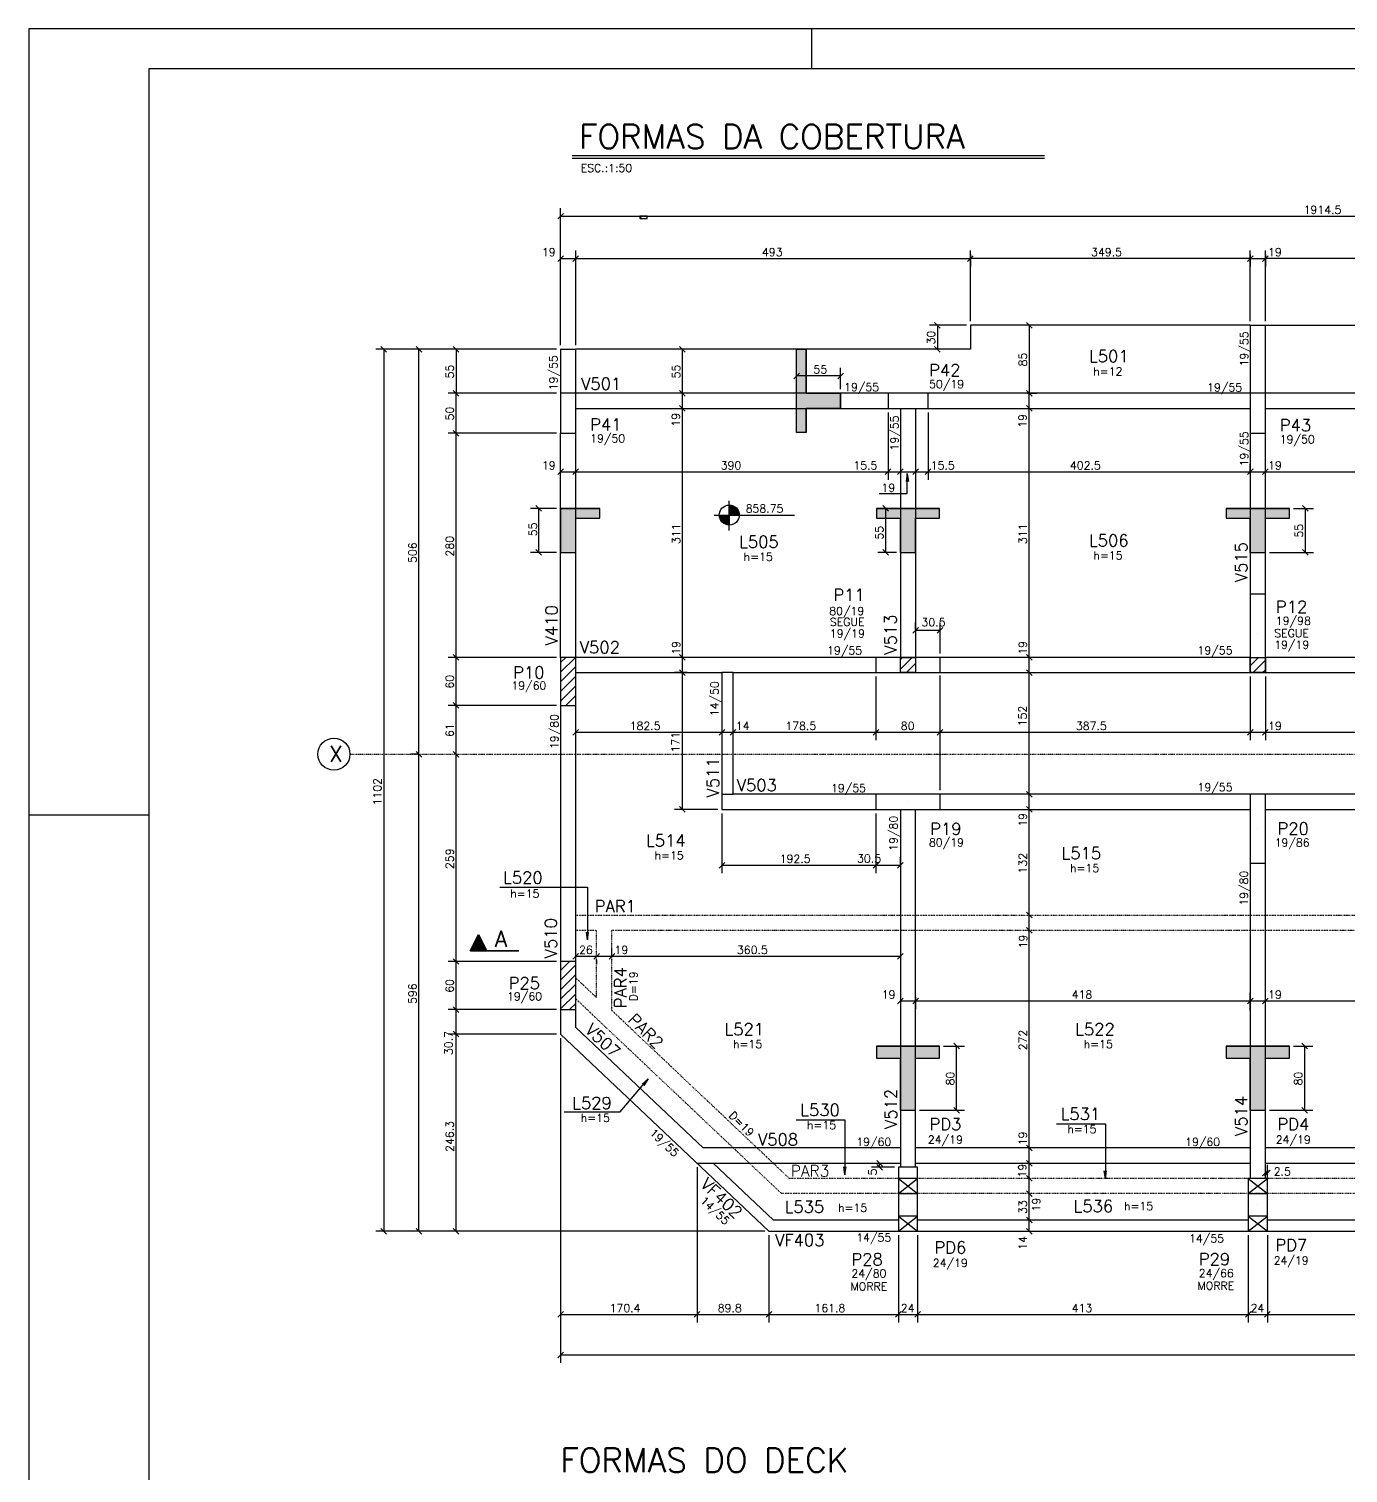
# Model space of a CAD drawing. Extents: x 715 to 5965, y 191 to 4191.
# Drawn here: x 715 to 2363, y 2386 to 4191 of the extents above; entities that cross this region are included whole.
import ezdxf

# ---------------------------------------------------------------- set-up
doc = ezdxf.new("R2010")
doc.units = 0
doc.header["$MEASUREMENT"] = 0
doc.linetypes.add('ESTILO_TQS_0004', pattern=[2, 0.5, -0.4, 0.1, -0.4, 0.1, -0.5])
doc.linetypes.add('ESTILO_TQS_0005', pattern=[0.4, 0.3, -0.1])
for name, color, linetype in [('1', 1, 'CONTINUOUS'), ('2', 2, 'CONTINUOUS'), ('3', 3, 'CONTINUOUS'), ('4', 4, 'CONTINUOUS'), ('6', 6, 'CONTINUOUS'), ('7', 7, 'CONTINUOUS'), ('8', 8, 'CONTINUOUS'), ('9', 9, 'CONTINUOUS')]:
    doc.layers.add(name, color=color, linetype=linetype)
doc.styles.get("Standard").update_dxf_attribs({"font": 'ROMANS.SHX'})

msp = doc.modelspace()

# ---------------------------------------------------------------- linework, layer by layer
at = {"layer": '1', "linetype": 'Continuous'}
msp.add_line((865.349047, 3208.281823), (715.34658, 3208.281823), dxfattribs=at)
for points in [[(715.34658, 190.908516), (5965.096797, 190.910592), (5965.096797, 4190.910592), (715.34658, 4190.908516), (715.34658, 190.908516)], [(1478.706556, 3953.89733), (1487.651232, 3953.89733), (1487.651232, 3956.761088), (1478.706556, 3956.761088), (1478.706556, 3953.89733)]]:
    msp.add_lwpolyline(points, dxfattribs=at)
at = {"layer": '2', "linetype": 'Continuous'}
for p, q in [((1376.074966, 3953.366517), (1383.146034, 3960.437585)), ((1376.074966, 3900.363526), (1383.146034, 3907.434594)), ((1395.074966, 3900.363526), (1402.146034, 3907.434594)), ((1395.074966, 3900.363526), (1402.146034, 3907.434594)), ((1895.146034, 3907.434594), (1888.074966, 3900.363526)), ((2237.574966, 3900.363526), (2244.646034, 3907.434594)), ((2237.574966, 3900.363526), (2244.646034, 3907.434594)), ((2244.646034, 3907.434594), (2237.574966, 3900.363526)), ((2256.574966, 3900.363526), (2263.646034, 3907.434594)), ((2256.574966, 3900.363526), (2263.646034, 3907.434594)), ((2263.646034, 3907.434594), (2256.574966, 3900.363526)), ((1846.831272, 3824.151034), (1853.902339, 3817.079966)), ((1961.469461, 3824.151034), (1968.540529, 3817.079966)), ((1155.116378, 3794.151034), (1162.187446, 3787.079966)), ((1206.205502, 3787.079966), (1199.134434, 3794.151034)), ((1245.498999, 3794.151034), (1252.570067, 3787.079966)), ((1535.362802, 3787.079966), (1528.291734, 3794.151034)), ((1846.831272, 3794.151034), (1853.902339, 3787.079966)), ((1678.003307, 3760.882764), (1670.93224, 3753.811696)), ((1733.003307, 3760.882764), (1725.93224, 3753.811696)), ((1252.570067, 3732.079966), (1245.498999, 3739.151034)), ((1252.570067, 3732.079966), (1245.498999, 3739.151034)), ((1245.498999, 3739.151034), (1252.570067, 3732.079966)), ((1245.498999, 3739.151034), (1252.570067, 3732.079966)), ((1535.362802, 3732.079966), (1528.291734, 3739.151034)), ((1535.362802, 3732.079966), (1528.291734, 3739.151034)), ((1535.362802, 3732.079966), (1528.291734, 3739.151034)), ((1968.540529, 3732.079966), (1961.469461, 3739.151034)), ((1968.540529, 3732.079966), (1961.469461, 3739.151034)), ((1968.540529, 3732.079966), (1961.469461, 3739.151034)), ((1961.469461, 3739.151034), (1968.540529, 3732.079966)), ((1535.362802, 3713.079966), (1528.291734, 3720.151034)), ((1535.362802, 3713.079966), (1528.291734, 3720.151034)), ((1968.540529, 3713.079966), (1961.469461, 3720.151034)), ((1968.540529, 3713.079966), (1961.469461, 3720.151034)), ((1252.570067, 3682.079966), (1245.498999, 3689.151034)), ((1252.570067, 3682.079966), (1245.498999, 3689.151034)), ((1376.074966, 3633.922338), (1383.146034, 3640.993405)), ((1395.074966, 3633.922338), (1402.146034, 3640.993405)), ((1395.074966, 3633.922338), (1402.146034, 3640.993405)), ((1785.074966, 3633.922338), (1792.146034, 3640.993405)), ((1800.574966, 3633.922338), (1807.646034, 3640.993405)), ((1800.574966, 3633.922338), (1807.646034, 3640.993405)), ((1819.574966, 3633.922338), (1826.646034, 3640.993405)), ((1819.574966, 3633.922338), (1826.646034, 3640.993405)), ((1835.074966, 3633.922338), (1842.146034, 3640.993405)), ((2237.574966, 3633.922338), (2244.646034, 3640.993405)), ((2237.574966, 3633.922338), (2244.646034, 3640.993405)), ((2256.574966, 3633.922338), (2263.646034, 3640.993405)), ((2256.574966, 3633.922338), (2263.646034, 3640.993405)), ((1355.732279, 3588.152324), (1348.661211, 3595.223392)), ((1789.324461, 3588.152324), (1782.253393, 3595.223392)), ((2313.51276, 3588.152324), (2306.441693, 3595.223392)), ((1355.732279, 3533.152324), (1348.661211, 3540.223392)), ((1789.324461, 3533.152324), (1782.253393, 3540.223392)), ((2313.51276, 3533.152324), (2306.441693, 3540.223392)), ((1826.646034, 3442.851185), (1819.574966, 3435.780118)), ((1857.146034, 3442.851185), (1850.074966, 3435.780118)), ((2250.6105, 3435.6155), (2250.6105, 3435.6155)), ((1252.570067, 3402.079966), (1245.498999, 3409.151034)), ((1252.570067, 3402.079966), (1245.498999, 3409.151034)), ((1252.570067, 3402.079966), (1245.498999, 3409.151034)), ((1535.362802, 3402.079966), (1528.291734, 3409.151034)), ((1535.362802, 3402.079966), (1528.291734, 3409.151034)), ((1535.362802, 3402.079966), (1528.291734, 3409.151034)), ((1813.6105, 3396.1155), (1813.6105, 3396.1155)), ((1968.540529, 3402.079966), (1961.469461, 3409.151034)), ((1968.540529, 3402.079966), (1961.469461, 3409.151034)), ((1968.540529, 3402.079966), (1961.469461, 3409.151034)), ((1389.1105, 3375.6155), (1389.1105, 3375.6155)), ((1535.362802, 3383.079966), (1528.291734, 3390.151034)), ((1535.362802, 3383.079966), (1528.291734, 3390.151034)), ((1968.540529, 3383.079966), (1961.469461, 3390.151034)), ((1968.540529, 3383.079966), (1961.469461, 3390.151034)), ((1252.570067, 3342.079966), (1245.498999, 3349.151034)), ((1252.570067, 3342.079966), (1245.498999, 3349.151034)), ((1395.074966, 3308.492612), (1402.146034, 3315.563679)), ((1577.574966, 3308.492612), (1584.646034, 3315.563679)), ((1577.574966, 3308.492612), (1584.646034, 3315.563679)), ((1591.574966, 3308.492612), (1598.646034, 3315.563679)), ((1591.574966, 3308.492612), (1598.646034, 3315.563679)), ((1770.074966, 3308.492612), (1777.146034, 3315.563679)), ((1770.074966, 3308.492612), (1777.146034, 3315.563679)), ((1850.074966, 3308.492612), (1857.146034, 3315.563679)), ((1850.074966, 3308.492612), (1857.146034, 3315.563679)), ((2237.574966, 3308.492612), (2244.646034, 3315.563679)), ((2237.574966, 3308.492612), (2244.646034, 3315.563679)), ((2256.574966, 3308.492612), (2263.646034, 3315.563679)), ((2256.574966, 3308.492612), (2263.646034, 3315.563679)), ((1206.205502, 3281.079966), (1199.134434, 3288.151034)), ((1206.205502, 3281.079966), (1199.134434, 3288.151034)), ((1252.570067, 3281.079966), (1245.498999, 3288.151034)), ((1252.570067, 3281.079966), (1245.498999, 3288.151034)), ((1968.540529, 3231.079966), (1961.469461, 3238.151034)), ((1968.540529, 3231.079966), (1961.469461, 3238.151034)), ((1535.362802, 3212.079966), (1528.291734, 3219.151034)), ((1813.6105, 3225.1155), (1813.6105, 3225.1155)), ((1968.540529, 3212.079966), (1961.469461, 3219.151034)), ((1968.540529, 3212.079966), (1961.469461, 3219.151034)), ((1968.540529, 3212.079966), (1961.469461, 3219.151034)), ((2250.6105, 3191.6155), (2250.6105, 3191.6155)), ((1577.574966, 3142.404555), (1584.646034, 3149.475623)), ((1770.074966, 3142.404555), (1777.146034, 3149.475623)), ((1770.074966, 3142.404555), (1777.146034, 3149.475623)), ((1800.574966, 3142.404555), (1807.646034, 3149.475623)), ((1968.540529, 3080.079966), (1961.469461, 3087.151034)), ((1968.540529, 3080.079966), (1961.469461, 3087.151034)), ((1968.540529, 3061.079966), (1961.469461, 3068.151034)), ((1968.540529, 3061.079966), (1961.469461, 3068.151034)), ((1395.074966, 3028.553868), (1402.146034, 3035.624936)), ((1421.074966, 3028.553868), (1428.146034, 3035.624936)), ((1421.074966, 3028.553868), (1428.146034, 3035.624936)), ((1440.074966, 3028.553868), (1447.146034, 3035.624936)), ((1440.074966, 3028.553868), (1447.146034, 3035.624936)), ((1800.574966, 3028.553868), (1807.646034, 3035.624936)), ((1252.570067, 3022.079966), (1245.498999, 3029.151034)), ((1252.570067, 3022.079966), (1245.498999, 3029.151034)), ((1389.1105, 2995.6155), (1389.1105, 2995.6155)), ((1800.574966, 2972.778948), (1807.646034, 2979.850016)), ((1819.574966, 2972.778948), (1826.646034, 2979.850016)), ((1819.574966, 2972.778948), (1826.646034, 2979.850016)), ((2237.574966, 2972.778948), (2244.646034, 2979.850016)), ((2237.574966, 2972.778948), (2244.646034, 2979.850016)), ((2256.574966, 2972.778948), (2263.646034, 2979.850016)), ((2256.574966, 2972.778948), (2263.646034, 2979.850016)), ((1252.570067, 2962.079966), (1245.498999, 2969.151034)), ((1252.570067, 2962.079966), (1245.498999, 2969.151034)), ((1252.570067, 2931.371115), (1245.498999, 2938.442182)), ((1252.570067, 2931.371115), (1245.498999, 2938.442182)), ((1877.905219, 2916.29555), (1870.834151, 2923.366618)), ((2312.69836, 2916.29555), (2305.627293, 2923.366618)), ((1877.905219, 2836.29555), (1870.834151, 2843.366618)), ((2312.69836, 2836.29555), (2305.627293, 2843.366618)), ((1968.540529, 2789.079966), (1961.469461, 2796.151034)), ((1968.540529, 2789.079966), (1961.469461, 2796.151034)), ((1968.540529, 2789.079966), (1961.469461, 2796.151034)), ((1781.71392, 2770.079966), (1774.642852, 2777.151034)), ((1781.71392, 2765.079966), (1774.642852, 2772.151034)), ((1781.71392, 2765.079966), (1774.642852, 2772.151034)), ((1968.540529, 2770.079966), (1961.469461, 2777.151034)), ((1968.540529, 2770.079966), (1961.469461, 2777.151034)), ((1968.540529, 2770.079966), (1961.469461, 2777.151034)), ((2263.646034, 2765.0201), (2256.574966, 2757.949032)), ((2266.146034, 2765.0201), (2259.074966, 2757.949032)), ((1968.540529, 2751.079966), (1961.469461, 2758.151034)), ((1968.540529, 2751.079966), (1961.469461, 2758.151034)), ((1813.6105, 2728.6155), (1813.6105, 2728.6155)), ((1968.540529, 2732.079966), (1961.469461, 2739.151034)), ((1968.540529, 2732.079966), (1961.469461, 2739.151034)), ((2250.6105, 2721.6155), (2250.6105, 2721.6155)), ((1155.116378, 2692.151034), (1162.187446, 2685.079966)), ((1206.205502, 2685.079966), (1199.134434, 2692.151034)), ((1252.570067, 2685.079966), (1245.498999, 2692.151034)), ((1968.540529, 2699.079966), (1961.469461, 2706.151034)), ((1968.540529, 2699.079966), (1961.469461, 2706.151034)), ((1968.540529, 2699.079966), (1961.469461, 2706.151034)), ((1968.540529, 2685.079966), (1961.469461, 2692.151034)), ((1376.074966, 2581.028585), (1383.146034, 2588.099652)), ((1546.47126, 2581.028585), (1553.542328, 2588.099652)), ((1546.47126, 2581.028585), (1553.542328, 2588.099652)), ((1636.272159, 2581.028585), (1643.343226, 2588.099652)), ((1636.272159, 2581.028585), (1643.343226, 2588.099652)), ((1798.074966, 2581.028585), (1805.146034, 2588.099652)), ((1798.074966, 2581.028585), (1805.146034, 2588.099652)), ((1822.074966, 2581.028585), (1829.146034, 2588.099652)), ((1822.074966, 2581.028585), (1829.146034, 2588.099652)), ((2235.074966, 2581.028585), (2242.146034, 2588.099652)), ((2235.074966, 2581.028585), (2242.146034, 2588.099652)), ((2259.074966, 2581.028585), (2266.146034, 2588.099652)), ((2259.074966, 2581.028585), (2266.146034, 2588.099652)), ((1376.074966, 2530.465197), (1383.146034, 2537.536265))]:
    msp.add_line(p, q, dxfattribs=at)
at = {"layer": '3', "linetype": 'Continuous'}
for p, q in [((1692.873506, 4190.908516), (1692.873506, 4140.909016)), ((2241.1105, 3820.6155), (1891.6105, 3820.6155)), ((1891.6105, 3820.6155), (1891.6105, 3790.6155)), ((2260.1105, 3820.6155), (2609.6105, 3820.6155)), ((1891.6105, 3790.6155), (1398.6105, 3790.6155)), ((1804.1105, 3716.6155), (1804.1105, 3405.6155)), ((1823.1105, 3716.6155), (1823.1105, 3405.6155)), ((1590.331091, 3564.353391), (1590.331091, 3601.208447)), ((1590.331091, 3595.960023), (1590.331091, 3570.960023)), ((1590.331091, 3595.352675), (1594.180216, 3595.352675)), ((1590.331091, 3594.559826), (1596.079554, 3594.559826)), ((1590.331091, 3593.766977), (1597.403349, 3593.766977)), ((1590.331091, 3592.974116), (1598.43861, 3592.974116)), ((1590.331091, 3592.181326), (1599.28595, 3592.181326)), ((1590.331091, 3591.388477), (1599.994959, 3591.388477)), ((1571.282198, 3583.460023), (1671.668961, 3583.460023)), ((1590.331043, 3582.667221), (1577.831043, 3582.667221)), ((1577.831091, 3583.460023), (1602.831091, 3583.460023)), ((1590.331043, 3581.874372), (1577.932038, 3581.874372)), ((1590.331043, 3581.081523), (1578.059401, 3581.081523)), ((1590.331043, 3580.288674), (1578.240027, 3580.288674)), ((1590.331043, 3579.495873), (1578.4763, 3579.495873)), ((1590.331043, 3578.702976), (1578.771605, 3578.702976)), ((1590.331043, 3577.910174), (1579.130663, 3577.910174)), ((1590.331043, 3577.117325), (1579.559817, 3577.117325)), ((1590.331043, 3576.324476), (1580.067839, 3576.324476)), ((1590.331043, 3575.531627), (1580.667223, 3575.531627)), ((1590.331043, 3574.738826), (1581.376185, 3574.738826)), ((1590.331043, 3573.945917), (1582.223524, 3573.945917)), ((1590.331043, 3573.153116), (1583.258785, 3573.153116)), ((1590.331091, 3590.595616), (1600.594296, 3590.595616)), ((1590.331091, 3589.802767), (1601.102318, 3589.802767)), ((1590.331091, 3589.009918), (1601.531471, 3589.009918)), ((1590.331091, 3588.217069), (1601.89053, 3588.217069)), ((1590.331091, 3587.42422), (1602.185835, 3587.42422)), ((1590.331091, 3586.631419), (1602.422108, 3586.631419)), ((1590.331091, 3585.83857), (1602.602686, 3585.83857)), ((1590.331091, 3585.045721), (1602.730097, 3585.045721)), ((1590.331091, 3584.252872), (1602.831091, 3584.252872)), ((1590.331043, 3572.360267), (1584.582581, 3572.360267)), ((1590.331043, 3571.567418), (1586.481966, 3571.567418)), ((1379.6105, 3387.086652), (1398.139348, 3405.6155)), ((1379.6105, 3399.107467), (1386.118533, 3405.6155)), ((1379.6105, 3375.065837), (1398.6105, 3394.065837)), ((1804.1105, 3390.858117), (1818.867883, 3405.6155)), ((1804.1105, 3402.878932), (1806.847068, 3405.6155)), ((1811.888698, 3386.6155), (1823.1105, 3397.837302)), ((2241.1105, 3395.108767), (2251.617233, 3405.6155)), ((2244.638048, 3386.6155), (2260.1105, 3402.087952)), ((1379.6105, 3363.045021), (1398.6105, 3382.045021)), ((2256.658864, 3386.6155), (2260.1105, 3390.067136)), ((1379.6105, 3351.024206), (1398.6105, 3370.024206)), ((1386.222609, 3345.6155), (1398.6105, 3358.003391)), ((1398.243425, 3345.6155), (1398.6105, 3345.982575)), ((1379.6105, 3014.441378), (1390.784622, 3025.6155)), ((1379.6105, 3002.420563), (1398.6105, 3021.420563)), ((1379.6105, 2990.399748), (1398.6105, 3009.399748)), ((1379.6105, 2978.378932), (1398.6105, 2997.378932)), ((1379.6105, 2966.358117), (1398.6105, 2985.358117)), ((1390.888698, 2965.6155), (1398.6105, 2973.337302))]:
    msp.add_line(p, q, dxfattribs=at)
at = {"layer": '3', "linetype": 'ESTILO_TQS_0004'}
for p, q in [((1398.6105, 3083.6155), (3134.1105, 3083.6155)), ((1398.6105, 3064.6155), (1424.6105, 3064.6155)), ((1424.6105, 2980.436246), (1424.6105, 3064.6155)), ((1443.6105, 2964.451151), (1443.6105, 3064.6155)), ((1443.6105, 3064.6155), (2953.6105, 3064.6155)), ((1398.6105, 3005.046571), (1424.61032, 2980.436055)), ((1655.612495, 2735.6155), (1398.6105, 2978.884564)), ((1672.5969, 2751.262687), (1672.5969, 2751.262687)), ((3112.6105, 2735.6155), (1655.612495, 2735.6155))]:
    msp.add_line(p, q, dxfattribs=at)
at = {"layer": '3', "linetype": 'Continuous'}
for points in [[(2241.1105, 3820.6155), (2241.1105, 3735.6155)], [(2241.1105, 3820.6155), (2260.1105, 3820.6155)], [(2260.1105, 3735.6155), (2260.1105, 3820.6155)], [(1379.6105, 3790.6155), (1379.6105, 3735.6155)], [(1379.6105, 3790.6155), (1398.6105, 3790.6155)], [(1398.6105, 3735.6155), (1398.6105, 3790.6155)], [(1788.6105, 3735.6155), (1398.6105, 3735.6155)], [(2241.1105, 3735.6155), (1838.6105, 3735.6155)], [(2662.6105, 3735.6155), (2260.1105, 3735.6155)], [(1398.6105, 3716.6155), (1788.6105, 3716.6155)], [(1838.6105, 3716.6155), (2241.1105, 3716.6155)], [(2260.1105, 3716.6155), (2662.6105, 3716.6155)], [(1379.6105, 3405.6155), (1379.6105, 3685.6155)], [(1398.6105, 3405.6155), (1398.6105, 3685.6155)], [(2241.1105, 3685.6155), (2241.1105, 3484.6155)], [(2260.1105, 3484.6155), (2260.1105, 3685.6155)], [(1588.1105, 3405.6155), (1398.6105, 3405.6155)], [(1773.6105, 3405.6155), (1588.1105, 3405.6155)], [(2241.1105, 3405.6155), (1853.6105, 3405.6155)], [(2662.610476, 3405.6155), (2260.1105, 3405.6155)], [(1398.6105, 3386.6155), (1581.1105, 3386.6155)], [(1581.1105, 3386.6155), (1581.1105, 3215.6155)], [(1595.1105, 3386.6155), (1581.1105, 3386.6155)], [(1595.1105, 3386.6155), (1773.6105, 3386.6155)], [(1595.1105, 3234.6155), (1595.1105, 3386.6155)], [(1853.6105, 3386.6155), (2241.1105, 3386.6155)], [(2260.1105, 3386.6155), (2662.610476, 3386.6155)], [(1379.6105, 3345.6155), (1379.6105, 3025.6155)], [(1398.6105, 3025.6155), (1398.6105, 3345.6155)], [(1581.1105, 3234.6155), (1595.1105, 3234.6155)], [(1773.6105, 3234.6155), (1595.1105, 3234.6155)], [(2241.1105, 3234.6155), (1853.6105, 3234.6155)], [(2678.1105, 3234.6155), (2260.1105, 3234.6155)], [(1581.1105, 3215.6155), (1773.6105, 3215.6155)], [(1804.1105, 3215.6155), (1804.1105, 2773.6155)], [(1823.1105, 2773.6155), (1823.1105, 3215.6155)], [(1853.6105, 3215.6155), (2241.1105, 3215.6155)], [(2260.1105, 3215.6155), (2678.1105, 3215.6155)], [(2241.1105, 3148.6155), (2241.1105, 2773.6155)], [(2260.1105, 2773.6155), (2260.1105, 3148.6155)], [(1379.6105, 2965.6155), (1379.6105, 2934.906649)], [(1398.6105, 2943.083923), (1398.6105, 2965.6155)], [(1557.573108, 2792.6155), (1398.6105, 2943.083923)], [(1379.6105, 2934.906649), (1547.259299, 2776.216182)], [(1804.1105, 2792.6155), (1557.573108, 2792.6155)], [(2241.1105, 2792.6155), (1823.1105, 2792.6155)], [(2678.1105, 2792.6155), (2260.1105, 2792.6155)], [(1547.259395, 2776.216091), (1639.807769, 2688.6155)], [(1550.006938, 2773.6155), (1804.1105, 2773.6155)], [(1645.382835, 2702.6155), (1570.372673, 2773.6155)], [(1804.1105, 2773.6155), (1804.1105, 2768.6155)], [(1823.1105, 2773.6155), (2241.1105, 2773.6155)], [(1823.1105, 2768.6155), (1823.1105, 2773.6155)], [(2241.1105, 2773.6155), (2241.1105, 2754.6155)], [(2260.1105, 2773.6155), (2678.1105, 2773.6155)], [(2260.1105, 2754.6155), (2260.1105, 2773.6155)], [(2260.1105, 2754.6155), (2260.1105, 2773.6155)], [(1801.6105, 2702.6155), (1645.382835, 2702.6155)], [(2238.6105, 2702.6155), (1825.6105, 2702.6155)], [(2675.6105, 2702.6155), (2262.6105, 2702.6155)], [(1639.807769, 2688.6155), (1801.6105, 2688.6155)], [(1825.6105, 2688.6155), (2238.6105, 2688.6155)], [(2262.6105, 2688.6155), (2675.6105, 2688.6155)]]:
    msp.add_lwpolyline(points, dxfattribs=at)
at = {"layer": '3', "linetype": 'ESTILO_TQS_0004'}
msp.add_lwpolyline([(2953.6105, 2754.6155), (1665.291712, 2754.6155), (1443.6105, 2964.451151)], dxfattribs=at)
at = {"layer": '3', "linetype": 'Continuous'}
for centre, radius in [((1590.331091, 3583.460023), 12.5), ((1096.41057, 3284.6155), 20)]:
    msp.add_circle(centre, radius, dxfattribs=at)
at = {"layer": '6', "linetype": 'Continuous'}
for p, q in [((1394.058843, 4032.912897), (1984.067582, 4032.912897)), ((1394.058843, 4029.316817), (1984.067582, 4029.316817)), ((1674.467773, 3735.6155), (1674.467773, 3790.6155)), ((1686.467773, 3790.6155), (1674.467773, 3790.6155)), ((1686.467773, 3735.6155), (1686.467773, 3790.6155)), ((1674.467773, 3716.6155), (1674.467773, 3735.6155)), ((1674.467773, 3735.6155), (1674.467773, 3735.6155)), ((1674.467773, 3735.6155), (1674.467773, 3735.6155)), ((1686.467773, 3735.6155), (1729.467773, 3735.6155)), ((1729.467773, 3716.6155), (1729.467773, 3735.6155)), ((1674.467773, 3686.6155), (1674.467773, 3716.6155)), ((1686.467773, 3686.6155), (1686.467773, 3716.6155)), ((1686.467773, 3716.6155), (1729.467773, 3716.6155)), ((1379.6105, 3591.687858), (1379.6105, 3591.687858)), ((1379.6105, 3591.687858), (1398.6105, 3591.687858)), ((1379.6105, 3579.687858), (1379.6105, 3591.687858)), ((1398.6105, 3591.687858), (1428.6105, 3591.687858)), ((1774.1105, 3591.687858), (1804.1105, 3591.687858)), ((1804.1105, 3591.687858), (1823.1105, 3591.687858)), ((1823.1105, 3591.687858), (1853.1105, 3591.687858)), ((2211.1105, 3591.687858), (2241.1105, 3591.687858)), ((2241.1105, 3591.687858), (2260.1105, 3591.687858)), ((2260.1105, 3591.687858), (2290.1105, 3591.687858)), ((1379.6105, 3536.687858), (1379.6105, 3579.687858)), ((1379.6105, 3579.687858), (1379.6105, 3579.687858)), ((1398.6105, 3536.687858), (1398.6105, 3579.687858)), ((1398.6105, 3579.687858), (1428.6105, 3579.687858)), ((1774.1105, 3579.687858), (1804.1105, 3579.687858)), ((1804.1105, 3536.687858), (1804.1105, 3579.687858)), ((1823.1105, 3536.687858), (1823.1105, 3579.687858)), ((1823.1105, 3579.687858), (1853.1105, 3579.687858)), ((2211.1105, 3579.687858), (2241.1105, 3579.687858)), ((2241.1105, 3536.687858), (2241.1105, 3579.687858)), ((2260.1105, 3579.687858), (2290.1105, 3579.687858)), ((2260.1105, 3536.687858), (2260.1105, 3579.687858)), ((1379.6105, 3536.687858), (1398.6105, 3536.687858)), ((1804.1105, 3536.687858), (1823.1105, 3536.687858)), ((2241.1105, 3536.687858), (2260.1105, 3536.687858)), ((1266.810955, 3038.741318), (1277.181752, 3059.482917)), ((1266.952004, 3038.828221), (1277.181752, 3059.287819)), ((1272.395255, 3049.909869), (1281.968297, 3049.909869)), ((1273.193003, 3051.505366), (1281.170549, 3051.505366)), ((1273.990752, 3053.100869), (1280.3728, 3053.100869)), ((1274.7885, 3054.696366), (1279.575051, 3054.696366)), ((1275.586255, 3056.291917), (1278.777303, 3056.291917)), ((1276.384004, 3057.88742), (1278.142954, 3057.88742)), ((1277.181752, 3059.482917), (1287.509097, 3038.828221)), ((1277.181752, 3059.287766), (1287.411548, 3038.828269)), ((1327.608706, 3038.741318), (1266.810955, 3038.741318)), ((1266.952004, 3038.828269), (1327.608706, 3038.828269)), ((1267.608704, 3040.336821), (1286.754848, 3040.336821)), ((1268.406452, 3041.932318), (1285.957052, 3041.932318)), ((1269.204201, 3043.527821), (1285.159303, 3043.527821)), ((1270.002003, 3045.123318), (1284.361555, 3045.123318)), ((1270.799752, 3046.718869), (1283.563806, 3046.718869)), ((1271.5975, 3048.314366), (1282.766058, 3048.314366)), ((1774.1105, 2919.831084), (1804.1105, 2919.831084)), ((1804.1105, 2919.831084), (1823.1105, 2919.831084)), ((1823.1105, 2919.831084), (1853.1105, 2919.831084)), ((2211.1105, 2919.831084), (2241.1105, 2919.831084)), ((2241.1105, 2919.831084), (2260.1105, 2919.831084)), ((2260.1105, 2919.831084), (2290.1105, 2919.831084)), ((1774.1105, 2904.831084), (1804.1105, 2904.831084)), ((1804.1105, 2839.831084), (1804.1105, 2904.831084)), ((1823.1105, 2839.831084), (1823.1105, 2904.831084)), ((1823.1105, 2904.831084), (1853.1105, 2904.831084)), ((2211.1105, 2904.831084), (2241.1105, 2904.831084)), ((2241.1105, 2839.831084), (2241.1105, 2904.831084)), ((2260.1105, 2839.831084), (2260.1105, 2904.831084)), ((2260.1105, 2904.831084), (2290.1105, 2904.831084)), ((1804.1105, 2839.831084), (1823.1105, 2839.831084)), ((2241.1105, 2839.831084), (2260.1105, 2839.831084))]:
    msp.add_line(p, q, dxfattribs=at)
msp.add_lwpolyline([(865.349047, 240.910092), (5915.101203, 240.912167), (5915.101203, 4140.911092), (865.349047, 4140.909016), (865.349047, 240.910092)], dxfattribs=at)
at = {"layer": '7', "linetype": 'Continuous'}
for points in [[(1379.6105, 3685.6155), (1398.6105, 3685.6155), (1398.6105, 3735.6155), (1379.6105, 3735.6155), (1379.6105, 3685.6155)], [(1788.6105, 3716.6155), (1838.6105, 3716.6155), (1838.6105, 3735.6155), (1788.6105, 3735.6155), (1788.6105, 3716.6155)], [(2241.1105, 3685.6155), (2260.1105, 3685.6155), (2260.1105, 3735.6155), (2241.1105, 3735.6155), (2241.1105, 3685.6155)], [(2241.1105, 3386.6155), (2260.1105, 3386.6155), (2260.1105, 3484.6155), (2241.1105, 3484.6155), (2241.1105, 3386.6155)], [(1379.6105, 3345.6155), (1398.6105, 3345.6155), (1398.6105, 3405.6155), (1379.6105, 3405.6155), (1379.6105, 3345.6155)], [(1773.6105, 3386.6155), (1853.6105, 3386.6155), (1853.6105, 3405.6155), (1773.6105, 3405.6155), (1773.6105, 3386.6155)], [(1804.1105, 3405.6155), (1823.1105, 3405.6155), (1823.1105, 3386.6155), (1804.1105, 3386.6155), (1804.1105, 3405.6155)], [(2241.1105, 3405.6155), (2260.1105, 3405.6155), (2260.1105, 3386.6155), (2241.1105, 3386.6155), (2241.1105, 3405.6155)], [(1773.6105, 3215.6155), (1853.6105, 3215.6155), (1853.6105, 3234.6155), (1773.6105, 3234.6155), (1773.6105, 3215.6155)], [(2241.1105, 3148.6155), (2260.1105, 3148.6155), (2260.1105, 3234.6155), (2241.1105, 3234.6155), (2241.1105, 3148.6155)], [(1379.6105, 2965.6155), (1398.6105, 2965.6155), (1398.6105, 3025.6155), (1379.6105, 3025.6155), (1379.6105, 2965.6155)], [(1801.6105, 2688.6155), (1825.6105, 2688.6155), (1825.6105, 2768.6155), (1801.6105, 2768.6155), (1801.6105, 2688.6155)], [(1801.6105, 2735.6155), (1825.6105, 2735.6155), (1825.6105, 2754.6155), (1801.6105, 2754.6155), (1801.6105, 2735.6155)], [(2238.6105, 2688.6155), (2262.6105, 2688.6155), (2262.6105, 2754.6155), (2238.6105, 2754.6155), (2238.6105, 2688.6155)], [(2238.6105, 2735.6155), (2262.6105, 2735.6155), (2262.6105, 2754.6155), (2238.6105, 2754.6155), (2238.6105, 2735.6155)], [(1801.6105, 2688.6155), (1825.6105, 2688.6155), (1825.6105, 2707.6155), (1801.6105, 2707.6155), (1801.6105, 2688.6155)], [(2238.6105, 2688.6155), (2262.6105, 2688.6155), (2262.6105, 2707.6155), (2238.6105, 2707.6155), (2238.6105, 2688.6155)]]:
    msp.add_lwpolyline(points, dxfattribs=at)
at = {"layer": '8', "linetype": 'Continuous'}
for points in [[(1674.467773, 3686.6155), (1674.467773, 3790.6155), (1686.467773, 3790.6155), (1686.467773, 3735.6155), (1729.467773, 3735.6155), (1729.467773, 3716.6155), (1686.467773, 3716.6155), (1686.467773, 3686.6155), (1674.467773, 3686.6155)], [(1379.6105, 3591.687858), (1379.6105, 3579.687858), (1379.6105, 3536.687858), (1398.6105, 3536.687858), (1398.6105, 3579.687858), (1428.6105, 3579.687858), (1428.6105, 3591.687858), (1379.6105, 3591.687858)], [(1774.1105, 3591.687858), (1774.1105, 3579.687858), (1804.1105, 3579.687858), (1804.1105, 3536.687858), (1823.1105, 3536.687858), (1823.1105, 3579.687858), (1853.1105, 3579.687858), (1853.1105, 3591.687858), (1774.1105, 3591.687858)], [(2211.1105, 3591.687858), (2211.1105, 3579.687858), (2241.1105, 3579.687858), (2241.1105, 3536.687858), (2260.1105, 3536.687858), (2260.1105, 3579.687858), (2290.1105, 3579.687858), (2290.1105, 3591.687858), (2211.1105, 3591.687858)], [(1774.1105, 2919.831084), (1774.1105, 2904.831084), (1804.1105, 2904.831084), (1804.1105, 2839.831084), (1823.1105, 2839.831084), (1823.1105, 2904.831084), (1853.1105, 2904.831084), (1853.1105, 2919.831084), (1774.1105, 2919.831084)], [(2211.1105, 2919.831084), (2211.1105, 2904.831084), (2241.1105, 2904.831084), (2241.1105, 2839.831084), (2260.1105, 2839.831084), (2260.1105, 2904.831084), (2290.1105, 2904.831084), (2290.1105, 2919.831084), (2211.1105, 2919.831084)]]:
    msp.add_lwpolyline(points, dxfattribs=at)
for points in [[(1686.467773, 3735.6155), (1674.467773, 3686.6155), (1686.467773, 3790.6155)], [(1686.467773, 3790.6155), (1674.467773, 3686.6155), (1674.467773, 3790.6155)], [(1686.467773, 3735.6155), (1686.467773, 3686.6155), (1674.467773, 3686.6155)], [(1686.467773, 3735.6155), (1729.467773, 3735.6155), (1686.467773, 3716.6155)], [(1686.467773, 3735.6155), (1686.467773, 3716.6155), (1686.467773, 3686.6155)], [(1686.467773, 3716.6155), (1729.467773, 3735.6155), (1729.467773, 3716.6155)], [(1379.6105, 3579.687858), (1379.6105, 3536.687858), (1379.6105, 3591.687858)], [(1379.6105, 3536.687858), (1398.6105, 3536.687858), (1379.6105, 3591.687858)], [(1398.6105, 3536.687858), (1398.6105, 3579.687858), (1379.6105, 3591.687858)], [(1398.6105, 3579.687858), (1428.6105, 3579.687858), (1379.6105, 3591.687858)], [(1428.6105, 3579.687858), (1428.6105, 3591.687858), (1379.6105, 3591.687858)], [(1379.6105, 3591.687858), (1379.6105, 3591.687858), (1428.6105, 3591.687858)], [(1774.1105, 3579.687858), (1804.1105, 3579.687858), (1774.1105, 3591.687858)], [(1804.1105, 3579.687858), (1853.1105, 3591.687858), (1774.1105, 3591.687858)], [(1823.1105, 3579.687858), (1853.1105, 3591.687858), (1804.1105, 3579.687858)], [(1853.1105, 3579.687858), (1853.1105, 3591.687858), (1823.1105, 3579.687858)], [(2211.1105, 3579.687858), (2241.1105, 3579.687858), (2211.1105, 3591.687858)], [(2241.1105, 3579.687858), (2290.1105, 3591.687858), (2211.1105, 3591.687858)], [(2290.1105, 3591.687858), (2241.1105, 3579.687858), (2260.1105, 3579.687858)], [(2290.1105, 3579.687858), (2290.1105, 3591.687858), (2260.1105, 3579.687858)], [(1823.1105, 3536.687858), (1804.1105, 3579.687858), (1804.1105, 3536.687858)], [(1823.1105, 3579.687858), (1804.1105, 3579.687858), (1823.1105, 3536.687858)], [(2241.1105, 3579.687858), (2241.1105, 3536.687858), (2260.1105, 3579.687858)], [(2241.1105, 3536.687858), (2260.1105, 3536.687858), (2260.1105, 3579.687858)], [(1774.1105, 2919.831084), (1774.1105, 2904.831084), (1804.1105, 2904.831084)], [(1774.1105, 2919.831084), (1804.1105, 2904.831084), (1853.1105, 2919.831084)], [(1823.1105, 2904.831084), (1853.1105, 2919.831084), (1804.1105, 2904.831084)], [(1823.1105, 2904.831084), (1853.1105, 2904.831084), (1853.1105, 2919.831084)], [(2211.1105, 2919.831084), (2211.1105, 2904.831084), (2241.1105, 2904.831084)], [(2211.1105, 2919.831084), (2241.1105, 2904.831084), (2290.1105, 2919.831084)], [(2260.1105, 2904.831084), (2290.1105, 2919.831084), (2241.1105, 2904.831084)], [(2260.1105, 2904.831084), (2290.1105, 2904.831084), (2290.1105, 2919.831084)], [(1823.1105, 2904.831084), (1804.1105, 2904.831084), (1804.1105, 2839.831084)], [(1823.1105, 2904.831084), (1804.1105, 2839.831084), (1823.1105, 2839.831084)], [(2260.1105, 2904.831084), (2241.1105, 2904.831084), (2241.1105, 2839.831084)], [(2260.1105, 2904.831084), (2241.1105, 2839.831084), (2260.1105, 2839.831084)]]:
    msp.add_solid(points, dxfattribs=at)
at = {"layer": '9', "linetype": 'Continuous'}
for p, q in [((1379.6105, 3800.710194), (1379.6105, 3966.902051)), ((1379.6105, 3956.902051), (3294.1105, 3956.902051)), ((1379.6105, 3795.710194), (1379.6105, 3913.89906)), ((1379.6105, 3903.89906), (1398.6105, 3903.89906)), ((1398.6105, 3795.710194), (1398.6105, 3913.89906)), ((1398.6105, 3800.710194), (1398.6105, 3913.89906)), ((1398.6105, 3903.89906), (1891.6105, 3903.89906)), ((1891.6105, 3825.6155), (1891.6105, 3913.89906)), ((1891.6105, 3908.89906), (1891.6105, 3893.89906)), ((2241.1105, 3903.89906), (1891.6105, 3903.89906)), ((2241.1105, 3825.6155), (2241.1105, 3913.89906)), ((2241.1105, 3908.89906), (2241.1105, 3893.89906)), ((2241.1105, 3903.89906), (2260.1105, 3903.89906)), ((2260.1105, 3825.6155), (2260.1105, 3913.89906)), ((2260.1105, 3908.89906), (2260.1105, 3893.89906)), ((2609.6105, 3903.89906), (2260.1105, 3903.89906)), ((1886.6105, 3820.6155), (1840.366805, 3820.6155)), ((1850.366805, 3820.6155), (1850.366805, 3790.6155)), ((1965.004995, 3820.6155), (1965.004995, 3735.6155)), ((1197.669968, 3790.6155), (1148.651912, 3790.6155)), ((1158.651912, 3790.6155), (1158.651912, 2688.6155)), ((1244.034533, 3790.6155), (1192.669968, 3790.6155)), ((1202.669968, 3284.6155), (1202.669968, 3790.6155)), ((1374.6105, 3790.6155), (1239.034533, 3790.6155)), ((1249.034533, 3790.6155), (1249.034533, 3735.6155)), ((1548.881291, 3790.6155), (1521.827268, 3790.6155)), ((1531.827268, 3735.6155), (1531.827268, 3790.6155)), ((1859.657793, 3790.6155), (1840.366805, 3790.6155)), ((1674.467773, 3740.6155), (1674.467773, 3767.34723)), ((1729.467773, 3757.34723), (1674.467773, 3757.34723)), ((1729.467773, 3740.6155), (1729.467773, 3767.34723)), ((1374.6105, 3735.6155), (1239.034533, 3735.6155)), ((1291.703673, 3735.6155), (1239.034533, 3735.6155)), ((1262.501758, 3735.6155), (1239.034533, 3735.6155)), ((1249.034533, 3685.6155), (1249.034533, 3735.6155)), ((1531.827268, 3716.6155), (1531.827268, 3735.6155)), ((1969.226409, 3735.6155), (1955.004995, 3735.6155)), ((1962.476425, 3735.6155), (1975.004995, 3735.6155)), ((1965.004995, 3716.6155), (1965.004995, 3735.6155)), ((1531.827268, 3405.6155), (1531.827268, 3716.6155)), ((1788.6105, 3711.6155), (1788.6105, 3627.457871)), ((1838.6105, 3711.6155), (1838.6105, 3627.457871)), ((1965.004995, 3405.6155), (1965.004995, 3716.6155)), ((1374.6105, 3685.6155), (1239.034533, 3685.6155)), ((1249.034533, 3405.6155), (1249.034533, 3685.6155)), ((1379.6105, 3626.687858), (1379.6105, 3647.457871)), ((1398.6105, 3626.687858), (1398.6105, 3647.457871)), ((2241.1105, 3635.357561), (2241.1105, 3647.457871)), ((2260.1105, 3635.357561), (2260.1105, 3647.457871)), ((1379.6105, 3637.457871), (1398.6105, 3637.457871)), ((1398.6105, 3637.457871), (1788.6105, 3637.457871)), ((1788.6105, 3640.489594), (1788.6105, 3627.457871)), ((1788.6105, 3637.457871), (1804.1105, 3637.457871)), ((1804.1105, 3641.160636), (1804.1105, 3627.457871)), ((1804.1105, 3637.457871), (1823.1105, 3637.457871)), ((1823.1105, 3637.457871), (1838.6105, 3637.457871)), ((1823.1105, 3634.852842), (1823.1105, 3627.457871)), ((1838.6105, 3637.457871), (2241.1105, 3637.457871)), ((2241.1105, 3637.457871), (2260.1105, 3637.457871)), ((2260.1105, 3637.457871), (2662.6105, 3637.457871)), ((1374.6105, 3591.687858), (1342.196745, 3591.687858)), ((1352.196745, 3536.687858), (1352.196745, 3591.687858)), ((1799.1105, 3591.687858), (1775.788927, 3591.687858)), ((1785.788927, 3536.687858), (1785.788927, 3591.687858)), ((2295.1105, 3591.687858), (2319.977226, 3591.687858)), ((2309.977226, 3536.687858), (2309.977226, 3591.687858)), ((1374.6105, 3536.687858), (1342.196745, 3536.687858)), ((1799.1105, 3536.687858), (1775.788927, 3536.687858)), ((2265.1105, 3536.687858), (2319.977226, 3536.687858)), ((1823.1105, 3440.474942), (1823.1105, 3449.315651)), ((1853.6105, 3410.6155), (1853.6105, 3449.315651)), ((1853.6105, 3439.315651), (1823.1105, 3439.315651)), ((1374.6105, 3405.6155), (1239.034533, 3405.6155)), ((1268.938717, 3405.6155), (1239.034533, 3405.6155)), ((1249.034533, 3345.6155), (1249.034533, 3405.6155)), ((1534.922031, 3405.6155), (1521.827268, 3405.6155)), ((1531.827268, 3386.6155), (1531.827268, 3405.6155)), ((1965.004995, 3386.6155), (1965.004995, 3405.6155)), ((1537.620285, 3386.6155), (1521.827268, 3386.6155)), ((1531.827268, 3215.6155), (1531.827268, 3386.6155)), ((1773.6105, 3381.6155), (1773.6105, 3302.028145)), ((1853.6105, 3239.6155), (1853.6105, 3383.125411)), ((1965.004995, 3234.6155), (1965.004995, 3386.6155)), ((2241.1105, 3381.6155), (2241.1105, 3302.028145)), ((2260.1105, 3381.6155), (2260.1105, 3302.028145)), ((2260.1105, 3376.6155), (2260.1105, 3302.028145)), ((1374.6105, 3345.6155), (1239.034533, 3345.6155)), ((1249.034533, 3284.6155), (1249.034533, 3345.6155)), ((1398.6105, 3312.028145), (1581.1105, 3312.028145)), ((1581.1105, 3312.028145), (1595.1105, 3312.028145)), ((1595.1105, 3312.028145), (1773.6105, 3312.028145)), ((1773.6105, 3312.028145), (1853.6105, 3312.028145)), ((1853.6105, 3312.028145), (2241.1105, 3312.028145)), ((2241.1105, 3312.028145), (2260.1105, 3312.028145)), ((2260.1105, 3312.028145), (2662.610476, 3312.028145)), ((1201.044516, 3284.6155), (1192.669968, 3284.6155)), ((1202.669968, 2688.6155), (1202.669968, 3284.6155)), ((1249.034533, 3025.6155), (1249.034533, 3284.6155)), ((1965.004995, 3215.6155), (1965.004995, 3234.6155)), ((1576.1105, 3215.6155), (1521.827268, 3215.6155)), ((1965.004995, 3083.6155), (1965.004995, 3215.6155)), ((1581.1105, 3210.6155), (1581.1105, 3135.940089)), ((1773.6105, 3210.6155), (1773.6105, 3135.940089)), ((1581.1105, 3145.940089), (1773.6105, 3145.940089)), ((1773.6105, 3145.940089), (1804.1105, 3145.940089)), ((1804.1105, 3146.908173), (1804.1105, 3155.940089)), ((1965.004995, 3064.6155), (1965.004995, 3083.6155)), ((1965.004995, 2792.6155), (1965.004995, 3064.6155)), ((1398.6105, 3030.6155), (1398.6105, 3042.089402)), ((1398.6105, 3032.089402), (1424.6105, 3032.089402)), ((1424.6105, 3032.089402), (1443.6105, 3032.089402)), ((1443.6105, 3031.661851), (1443.6105, 3042.089402)), ((1443.6105, 3032.089402), (1804.1105, 3032.089402)), ((1374.6105, 3025.6155), (1239.034533, 3025.6155)), ((1249.034533, 2965.6155), (1249.034533, 3025.6155)), ((1424.6105, 3027.767846), (1424.6105, 3022.089402)), ((1804.1105, 3029.463955), (1804.1105, 3022.089402)), ((1804.1105, 2981.633636), (1804.1105, 2966.314482)), ((1823.1105, 2980.945692), (1823.1105, 2966.314482)), ((2241.1105, 2964.459863), (2241.1105, 2986.314482)), ((1374.6105, 2965.6155), (1239.034533, 2965.6155)), ((1249.034533, 2934.906649), (1249.034533, 2965.6155)), ((1804.1105, 2976.314482), (1823.1105, 2976.314482)), ((1823.1105, 2976.314482), (2241.1105, 2976.314482)), ((2241.1105, 2976.314482), (2260.1105, 2976.314482)), ((2260.1105, 2976.314482), (2678.1105, 2976.314482)), ((1374.6105, 2934.906649), (1239.034533, 2934.906649)), ((1249.034533, 2688.6155), (1249.034533, 2934.906649)), ((1379.6105, 2929.906649), (1379.6105, 2574.564119)), ((1858.1105, 2919.831084), (1884.369685, 2919.831084)), ((1874.369685, 2839.831084), (1874.369685, 2919.831084)), ((2295.1105, 2919.831084), (2319.162826, 2919.831084)), ((2309.162826, 2839.831084), (2309.162826, 2919.831084)), ((1828.1105, 2839.831084), (1884.369685, 2839.831084)), ((2265.1105, 2839.831084), (2319.162826, 2839.831084)), ((1965.004995, 2773.6155), (1965.004995, 2792.6155)), ((1550.006794, 2768.6155), (1550.006794, 2574.564119)), ((1796.6105, 2768.6155), (1768.178386, 2768.6155)), ((1778.178386, 2768.6155), (1778.178386, 2773.6155)), ((1965.004995, 2702.6155), (1965.004995, 2773.6155)), ((1965.004995, 2754.6155), (1965.004995, 2773.6155)), ((2260.1105, 2759.6155), (2260.1105, 2771.484566)), ((2262.6105, 2761.484566), (2260.1105, 2761.484566)), ((2262.6105, 2754.6155), (2262.6105, 2771.484566)), ((1801.6105, 2754.6155), (1825.6105, 2735.6155)), ((1801.6105, 2735.6155), (1825.6105, 2754.6155)), ((1965.004995, 2735.6155), (1965.004995, 2754.6155)), ((2238.6105, 2754.6155), (2262.6105, 2735.6155)), ((2238.6105, 2735.6155), (2262.6105, 2754.6155)), ((1965.004995, 2702.6155), (1965.004995, 2735.6155)), ((1801.6105, 2707.6155), (1825.6105, 2688.6155)), ((1801.6105, 2688.6155), (1825.6105, 2707.6155)), ((2238.6105, 2707.6155), (2262.6105, 2688.6155)), ((2238.6105, 2688.6155), (2262.6105, 2707.6155)), ((1965.004995, 2688.6155), (1965.004995, 2702.6155)), ((1197.669968, 2688.6155), (1148.651912, 2688.6155)), ((1244.034533, 2688.6155), (1192.669968, 2688.6155)), ((1244.034533, 2688.6155), (1192.669968, 2688.6155)), ((1634.807693, 2688.6155), (1239.034533, 2688.6155)), ((1639.807693, 2683.6155), (1639.807693, 2574.564119)), ((1801.6105, 2683.6155), (1801.6105, 2574.564119)), ((1825.6105, 2683.6155), (1825.6105, 2574.564119)), ((2238.6105, 2683.6155), (2238.6105, 2574.564119)), ((2262.6105, 2683.6155), (2262.6105, 2574.564119)), ((1379.6105, 2584.564119), (1550.006794, 2584.564119)), ((1550.006794, 2584.564119), (1639.807693, 2584.564119)), ((1639.807693, 2584.564119), (1801.6105, 2584.564119)), ((1801.6105, 2584.564119), (1825.6105, 2584.564119)), ((1825.6105, 2584.564119), (2238.6105, 2584.564119)), ((2238.6105, 2584.564119), (2262.6105, 2584.564119)), ((2262.6105, 2584.564119), (2675.6105, 2584.564119)), ((1379.6105, 2579.564119), (1379.6105, 2524.000731)), ((1379.6105, 2534.000731), (4753.1105, 2534.000731))]:
    msp.add_line(p, q, dxfattribs=at)
at = {"layer": '9', "linetype": 'ESTILO_TQS_0004'}
msp.add_line((1116.41057, 3284.6155), (4997.668903, 3284.6155), dxfattribs=at)
at = {"layer": '9', "linetype": 'ESTILO_TQS_0005'}
msp.add_lwpolyline([(1729.467773, 3731.113613), (1729.467773, 3717.113613)], dxfattribs=at)
at = {"layer": '9', "linetype": 'Continuous'}
for points in [[(1777.4204, 3610.458842), (1812.716435, 3610.458842), (1812.716435, 3635.265292), (1814.021697, 3625.350844), (1812.716435, 3635.265292), (1811.411173, 3625.350844)], [(1303.658486, 3118.376891), (1413.252302, 3118.376891), (1413.252302, 3052.495708), (1411.94704, 3062.410157), (1413.252302, 3052.495708), (1414.557564, 3062.410157)], [(1384.226357, 2837.722392), (1453.91003, 2837.722392), (1488.964317, 2878.937735), (1483.535257, 2870.5398), (1488.964317, 2878.937735), (1481.546703, 2872.231097)], [(1673.891368, 2827.69702), (1734.854842, 2827.69702), (1734.854842, 2758.955448), (1733.54958, 2768.869897), (1734.854842, 2758.955448), (1736.160104, 2768.869897)], [(1999.172046, 2822.706233), (2060.13552, 2822.706233), (2060.13552, 2753.964661), (2058.830258, 2763.87911), (2060.13552, 2753.964661), (2061.440782, 2763.87911)]]:
    msp.add_lwpolyline(points, dxfattribs=at)

# ---------------------------------------------------------------- texts
at = {"layer": '1', "linetype": 'Continuous'}
msp.add_text('C:\\Users\\Werebe\\OneDrive\\Jair\\TQS\\TQS\\Logo\\ALIMONTI.JPG', height=0.051139, dxfattribs=at).set_placement((1478.786419, 3955.329209))
at = {"layer": '2', "linetype": 'Continuous'}
for s, p in [('ESC.:1:50', (1404.678326, 4012.040878)), ('1914.5', (2307.8605, 3959.902051)), ('19', (1356.27717, 3906.89906)), ('493', (1631.1105, 3906.89906)), ('349.5', (2042.3605, 3906.89906)), ('19', (2263.44383, 3906.89906)), ('55', (1695.467773, 3760.34723)), ('19', (1356.27717, 3640.457871)), ('390', (1579.6105, 3640.457871)), ('15.5', (1745.27717, 3640.457871)), ('15.5', (1841.94383, 3640.457871)), ('402.5', (2015.8605, 3640.457871)), ('19', (2263.44383, 3640.457871)), ('19', (1780.410354, 3612.542527)), ('30.5', (1830.426532, 3444.476051)), ('182.5', (1465.8605, 3315.028145)), ('14', (1598.44383, 3315.028145)), ('178.5', (1660.3605, 3315.028145)), ('80', (1804.6105, 3315.028145)), ('387.5', (2023.3605, 3315.028145)), ('19', (2263.44383, 3315.028145)), ('192.5', (1653.3605, 3148.940089)), ('30.5', (1749.942629, 3149.28168)), ('26', (1402.6105, 3035.089402)), ('19', (1446.94383, 3035.089402)), ('360.5', (1599.8605, 3035.089402)), ('19', (1780.77717, 2979.314482)), ('418', (2018.1105, 2979.314482)), ('19', (2263.44383, 2979.314482)), ('2.5', (2270.441845, 2758.205985)), ('170.4', (1440.808647, 2587.564119)), ('89.8', (1575.907243, 2587.564119)), ('161.8', (1696.709096, 2587.564119)), ('24', (1804.6105, 2587.564119)), ('413', (2018.1105, 2587.564119)), ('24', (2241.6105, 2587.564119))]:
    msp.add_text(s, height=10, dxfattribs=at).set_placement(p)
for s, p in [('30', (1847.366805, 3796.6155)), ('85', (1962.004995, 3769.1155)), ('55', (1246.034533, 3754.1155)), ('55', (1528.827268, 3754.1155)), ('50', (1246.034533, 3701.6155)), ('19', (1528.524864, 3693.890688)), ('19', (1961.728711, 3692.533177)), ('280', (1246.034533, 3531.6155)), ('55', (1349.995495, 3556.94786)), ('311', (1528.827268, 3547.1155)), ('55', (1782.788927, 3552.687858)), ('311', (1962.004995, 3547.1155)), ('55', (2306.977226, 3555.187858)), ('506', (1199.669968, 3523.6155)), ('19', (1528.827268, 3408.94883)), ('19', (1962.004995, 3408.94883)), ('60', (1246.034533, 3366.6155)), ('152', (1961.641653, 3319.52587)), ('61', (1246.034533, 3306.1155)), ('171', (1528.152343, 3286.890525)), ('1102', (1155.651912, 3220.6155)), ('19', (1962.004995, 3194.061762)), ('259', (1246.034533, 3141.1155)), ('132', (1962.004995, 3135.6155)), ('19', (1962.455598, 3042.038761)), ('596', (1199.669968, 2972.6155)), ('60', (1246.034533, 2986.6155)), ('30.7', (1244.608121, 2908.682923)), ('272', (1962.004995, 2914.6155)), ('80', (1871.369685, 2870.831084)), ('80', (2306.162826, 2870.831084)), ('246.3', (1246.034533, 2787.761074)), ('19', (1962.004995, 2795.94883)), ('5', (1774.327617, 2758.353453)), ('19', (1961.38334, 2755.657151)), ('33', (1962.004995, 2710.1155)), ('19', (1978.789676, 2713.189679)), ('14', (1962.004995, 2665.28217))]:
    msp.add_text(s, height=10, rotation=90, dxfattribs=at).set_placement(p)
at = {"layer": '3', "linetype": 'Continuous'}
for s, rotation, p in [('19/55', 90, (2238.577746, 3769.200661)), ('19/55', 90, (1375.619179, 3739.361079)), ('19/55', 90, (1801.726406, 3664.07662)), ('19/55', 90, (2238.577746, 3644.308557)), ('14/50', 90, (1576.993843, 3332.047726)), ('19/80', 90, (1376.803999, 3291.044179)), ('19/80', 90, (1800.453005, 3163.947654)), ('19/80', 90, (2238.184914, 3095.371335)), ('D=19', 90, (1475.628447, 2975.852648)), ('D=19', 315, (1588.964672, 2832.3902)), ('19/55', 316.572, (1489.949762, 2810.548552)), ('14/55', 316.572, (1553.261981, 2725.839387))]:
    msp.add_text(s, height=10, rotation=rotation, dxfattribs=at).set_placement(p)
for s, p in [('50/19', (1839.933845, 3742.047285)), ('h=12', (2045.023158, 3757.93011)), ('19/55', (1733.796082, 3738.277488)), ('19/55', (2187.257985, 3737.949694)), ('19/50', (1416.510267, 3674.221361)), ('19/50', (2278.010267, 3673.058073)), ('858.75', (1610.757804, 3586.512948)), ('h=15', (2045.268358, 3527.948182)), ('h=15', (1608.218019, 3526.350729)), ('80/19', (1715.2283, 3458.521482)), ('SEGUE', (1715.948433, 3444.838953)), ('19/98', (2273.165396, 3446.279358)), ('19/19', (1715.948433, 3430.436291)), ('SEGUE', (2271.144185, 3430.834015)), ('19/55', (1712.51497, 3409.258775)), ('19/55', (2175.302597, 3409.3655)), ('19/19', (2271.144185, 3416.431353)), ('19/60', (1318.082888, 3365.325625)), ('19/55', (1717.442167, 3237.265529)), ('19/55', (2175.302597, 3238.3655)), ('80/19', (1839.776412, 3169.34074)), ('19/86', (2271.59037, 3169.200883)), ('h=15', (1496.947188, 3153.243729)), ('h=15', (2016.037889, 3137.320377)), ('h=15', (1316.6968, 3105.39322)), ('19/60', (1312.695003, 2977.068305)), ('h=15', (1594.969433, 2917.325966)), ('h=15', (2033.050779, 2917.325966)), ('h=15', (1404.721304, 2825.220581)), ('h=15', (1687.315236, 2816.24118)), ('h=15', (2012.595914, 2811.250393)), ('19/60', (1749.028203, 2795.250158)), ('24/19', (1838.392555, 2798.014546)), ('19/60', (2159.793219, 2795.190163)), ('24/19', (2273.03513, 2798.014546)), ('h=15', (2083.397241, 2715.039702)), ('h=15', (1726.140459, 2712.905234)), ('14/55', (1748.953103, 2675.691329)), ('14/55', (2164.690381, 2674.584664)), ('24/19', (1844.556488, 2643.916219)), ('24/19', (2270.381532, 2646.998185)), ('24/80', (1742.863436, 2630.85747)), ('24/66', (2176.868142, 2631.134773)), ('MORRE', (1741.850267, 2614.646768)), ('MORRE', (2175.277883, 2615.533119))]:
    msp.add_text(s, height=10, dxfattribs=at).set_placement(p)
at = {"layer": '4', "linetype": 'Continuous'}
for s, height, p in [('P42', 15, (1839.933845, 3757.047285)), ('L501', 15, (2039.750354, 3774.40283)), ('V501', 15, (1405.200254, 3740.066354)), ('P41', 15, (1416.510267, 3689.221361)), ('P43', 15, (2278.010267, 3688.058073)), ('L505', 15, (1602.588873, 3542.546566)), ('L506', 15, (2039.639212, 3544.144018)), ('P11', 15, (1720.345122, 3476.079893)), ('P12', 15, (2273.165396, 3461.279358)), ('V502', 15, (1403.581925, 3410.702643)), ('P10', 15, (1320.264579, 3379.234779)), ('V503', 15, (1599.599455, 3238.3655)), ('P19', 15, (1841.300798, 3183.905202)), ('P20', 15, (2275.159944, 3184.200883)), ('L514', 15, (1486.333744, 3169.313284)), ('L515', 15, (2005.424446, 3153.389932)), ('L520', 15, (1307.744071, 3122.881427)), ('PAR1', 15, (1422.238924, 3087.076039)), ('P25', 15, (1314.683113, 2991.07425)), ('L521', 15, (1584.355989, 2933.395521)), ('L522', 15, (2022.437335, 2933.395521)), ('L529', 15, (1394.107861, 2841.290135)), ('L530', 15, (1678.967086, 2832.606396)), ('L531', 15, (2004.247764, 2827.615609)), ('PD3', 15, (1840.432466, 2814.878589)), ('PD4', 15, (2275.075041, 2814.878589)), ('V508', 15, (1626.117062, 2795.751389)), ('PAR3', 14, (1667.260557, 2756.927937)), ('L535', 15, (1659.441972, 2711.763225)), ('L536', 15, (2020.409212, 2712.533517)), ('VF403', 15, (1647.534143, 2670.109016)), ('PD6', 15, (1846.596399, 2660.780261)), ('PD7', 15, (2272.421443, 2663.862228)), ('P28', 15, (1742.863436, 2645.85747)), ('P29', 15, (2176.868142, 2646.134773))]:
    msp.add_text(s, height=height, dxfattribs=at).set_placement(p)
for s, rotation, p in [('V515', 90, (2237.3605, 3499.6155)), ('V410', 90, (1375.8605, 3420.6155)), ('V513', 90, (1799.19607, 3409.095816)), ('V511', 90, (1577.3605, 3230.6155)), ('V510', 90, (1374.866445, 3029.680897)), ('PAR4', 90, (1462.099462, 2967.242)), ('PAR2', 315, (1462.508761, 2951.548022)), ('V507', 316.572, (1409.015912, 2938.561918)), ('V512', 90, (1799.811974, 2816.391921)), ('V514', 90, (2237.3605, 2807.6155)), ('VF402', 316.573, (1553.014788, 2745.703509))]:
    msp.add_text(s, height=15, rotation=rotation, dxfattribs=at).set_placement(p)
at = {"layer": '6', "linetype": 'Continuous'}
for s, height, p in [('FORMAS DA COBERTURA', 30, (1402.482526, 4041.366106)), ('X', 20, (1090.421286, 3275.25132)), ('A', 20, (1297.608706, 3043.741318)), ('FORMAS DO DECK', 30, (1379.164193, 2387.518077))]:
    msp.add_text(s, height=height, dxfattribs=at).set_placement(p)

doc.saveas('drawing.dxf')
